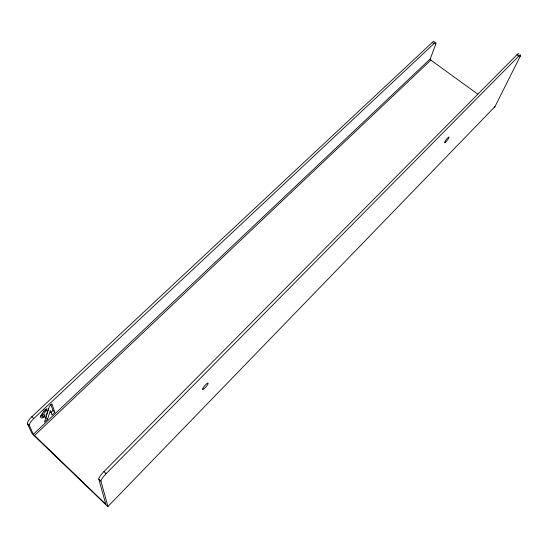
<?xml version="1.0" encoding="UTF-8"?>
<svg xmlns="http://www.w3.org/2000/svg" width="548" height="548" viewBox="0 0 548 548"><rect width="100%" height="100%" fill="white"/><g stroke="black" fill="none" stroke-linecap="round" stroke-linejoin="round"><path stroke-width="0.82" d="M40.394 416.11A8.987 2.596 -45.3 0 0 41.532 415.692L42.408 415.179L42.86 413.719M44.292 416.973L44.977 414.788A4.076 1.165 -45.4 0 1 43.737 414.172A4.076 1.165 -45.4 0 1 46.224 410.822L46.95 408.513L44.073 411.267A6.686 1.918 -45.3 0 0 40.675 416.966A8.994 2.576 -45.4 0 0 43.415 417.494L44.292 416.973L42.408 415.179M48.45 408.719L45.703 417.418L47.56 419.193L44.415 422.166L49.484 406.13L51.889 403.876L54.889 412.274L51.992 415.007L50.334 410.507L47.56 419.193M518.716 54.094A5.932 0.952 -53.5 0 0 516.935 54.752L103.928 471.602A8.021 1.671 -46.9 0 0 98.811 479.199L105.846 504.345L33.332 434.297L430.29 58.862L435.763 44.183L435.345 43.881M434.269 42.408A5.453 1.274 -54.2 0 0 432.242 42.47L31.894 416.658A7.302 2.117 -45 0 0 27.482 423.727L31.647 432.893L33.147 434.742L107.853 506.592L494.96 106.634L520.12 56.506L519.655 56.177M107.929 506.496L100.969 481.267A8.028 1.651 -47 0 1 106.1 473.678L518.792 56.06A5.932 0.938 -53.4 0 1 520.12 56.506M34.435 435.578L430.858 60.109A1.041 0.651 47.2 0 1 430.29 58.862M50.717 412.692L53.033 410.507L50.82 404.369M33.332 434.297L29.387 425.563A7.309 2.096 -45.1 0 1 33.812 418.501L433.92 43.676A5.459 1.267 -54.1 0 1 435.763 44.183M516.935 54.752L518.792 56.06M432.242 42.47L433.92 43.676M430.858 60.109L477.89 94.242M53.033 410.507L54.889 412.274M44.799 409.466L46.224 410.822M43.6 410.808L44.073 411.267M103.928 471.602L106.1 473.678M41.532 415.692L43.415 417.494M98.811 479.199L100.969 481.267M31.894 416.658L33.812 418.501M27.482 423.727L29.387 425.563M494.96 106.634A2.117 1.356 42.8 0 1 494.029 107.148M203.753 388.97A4.233 0.849 -48.7 0 0 208.165 383.395A4.233 0.849 -48.7 0 0 203.979 386.573A4.233 0.849 -48.7 0 0 203.753 388.97M445.654 142.09A3.562 0.603 -52.5 0 0 449.045 137.206A3.562 0.603 -52.5 0 0 445.784 140.261A3.562 0.603 -52.5 0 0 445.654 142.09"/></g></svg>
